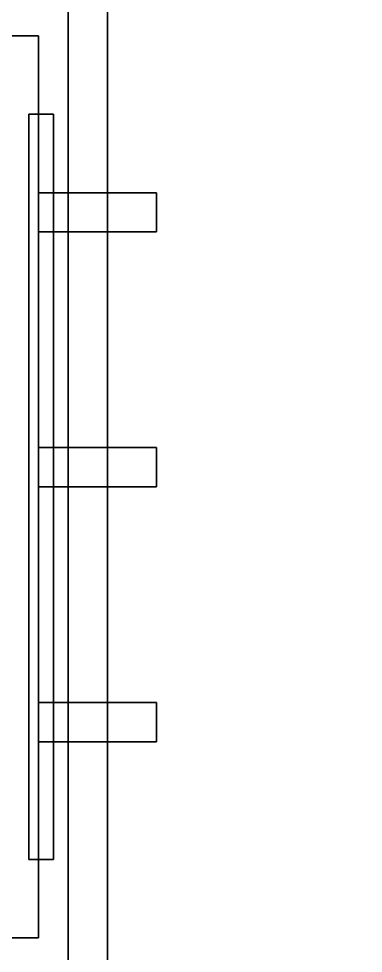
# Model space of a CAD drawing. Header units: millimetres. Extents: x -8000 to 18500, y -500 to 32500.
# Drawn here: x 2550 to 2901, y 5584 to 6538 of the extents above; entities that cross this region are included whole.
import ezdxf

# ---------------------------------------------------------------- set-up
doc = ezdxf.new("R2010")
doc.units = ezdxf.units.MM
for name, color, linetype in [('3D-BARISTA-BAR', 7, 'Continuous'), ('3D-FINISH', 7, 'Continuous'), ('3D-ROOF', 7, 'Continuous'), ('3D-SLABS', 7, 'Continuous')]:
    doc.layers.add(name, color=color, linetype=linetype)

msp = doc.modelspace()

# ---------------------------------------------------------------- linework, layer by layer
at = {"layer": '3D-BARISTA-BAR', "color": 7}
for points in [[(1960, 3460, 1460), (1960, 7040, 1460), (2640, 7040, 1460), (2640, 3460, 1460)], [(1960, 3460, 1510), (2640, 3460, 1510), (2640, 7040, 1510), (1960, 7040, 1510)], [(2640, 3460, 1460), (2640, 7040, 1460), (2640, 7040, 1510), (2640, 3460, 1510)], [(2000, 3500, 600), (2000, 7000, 600), (2600, 7000, 600), (2600, 3500, 600)], [(2000, 3500, 1460), (2600, 3500, 1460), (2600, 7000, 1460), (2000, 7000, 1460)], [(2600, 3500, 600), (2600, 7000, 600), (2600, 7000, 1460), (2600, 3500, 1460)], [(2050, 5600, 1510), (2050, 6520, 1510), (2570, 6520, 1510), (2570, 5600, 1510)], [(2050, 6520, 1510), (2050, 6520, 1950), (2570, 6520, 1950), (2570, 6520, 1510)], [(2050, 5600, 1950), (2570, 5600, 1950), (2570, 6520, 1950), (2050, 6520, 1950)], [(2570, 5600, 1510), (2570, 6520, 1510), (2570, 6520, 1950), (2570, 5600, 1950)], [(2560, 5680, 1590), (2560, 6440, 1590), (2585, 6440, 1590), (2585, 5680, 1590)], [(2560, 6440, 1590), (2560, 6440, 1720), (2585, 6440, 1720), (2585, 6440, 1590)], [(2560, 5680, 1590), (2560, 5680, 1720), (2560, 6440, 1720), (2560, 6440, 1590)], [(2560, 5680, 1720), (2585, 5680, 1720), (2585, 6440, 1720), (2560, 6440, 1720)], [(2585, 5680, 1590), (2585, 6440, 1590), (2585, 6440, 1720), (2585, 5680, 1720)], [(2570, 6320, 1660), (2570, 6360, 1660), (2690, 6360, 1660), (2690, 6320, 1660)], [(2570, 6360, 1660), (2570, 6360, 1695), (2690, 6360, 1695), (2690, 6360, 1660)], [(2570, 6320, 1660), (2570, 6320, 1695), (2570, 6360, 1695), (2570, 6360, 1660)], [(2570, 6320, 1695), (2690, 6320, 1695), (2690, 6360, 1695), (2570, 6360, 1695)], [(2690, 6320, 1660), (2690, 6360, 1660), (2690, 6360, 1695), (2690, 6320, 1695)], [(2570, 6320, 1660), (2690, 6320, 1660), (2690, 6320, 1695), (2570, 6320, 1695)], [(2570, 6060, 1660), (2570, 6100, 1660), (2690, 6100, 1660), (2690, 6060, 1660)], [(2570, 6100, 1660), (2570, 6100, 1695), (2690, 6100, 1695), (2690, 6100, 1660)], [(2570, 6060, 1660), (2570, 6060, 1695), (2570, 6100, 1695), (2570, 6100, 1660)], [(2570, 6060, 1695), (2690, 6060, 1695), (2690, 6100, 1695), (2570, 6100, 1695)], [(2690, 6060, 1660), (2690, 6100, 1660), (2690, 6100, 1695), (2690, 6060, 1695)], [(2570, 6060, 1660), (2690, 6060, 1660), (2690, 6060, 1695), (2570, 6060, 1695)], [(2570, 5800, 1660), (2570, 5840, 1660), (2690, 5840, 1660), (2690, 5800, 1660)], [(2570, 5840, 1660), (2570, 5840, 1695), (2690, 5840, 1695), (2690, 5840, 1660)], [(2570, 5800, 1660), (2570, 5800, 1695), (2570, 5840, 1695), (2570, 5840, 1660)], [(2570, 5800, 1695), (2690, 5800, 1695), (2690, 5840, 1695), (2570, 5840, 1695)], [(2690, 5800, 1660), (2690, 5840, 1660), (2690, 5840, 1695), (2690, 5800, 1695)], [(2570, 5800, 1660), (2690, 5800, 1660), (2690, 5800, 1695), (2570, 5800, 1695)], [(2560, 5680, 1590), (2585, 5680, 1590), (2585, 5680, 1720), (2560, 5680, 1720)], [(2050, 5600, 1510), (2570, 5600, 1510), (2570, 5600, 1950), (2050, 5600, 1950)]]:
    msp.add_3dface(points, dxfattribs=at)
at = {"layer": '3D-FINISH', "color": 7}
for points in [[(200, 200, 590), (200, 9800, 590), (9800, 9800, 590), (9800, 200, 590)], [(200, 200, 600), (9800, 200, 600), (9800, 9800, 600), (200, 9800, 600)], [(200, 200, 3990), (200, 9800, 3990), (9800, 9800, 3990), (9800, 200, 3990)], [(200, 200, 4000), (9800, 200, 4000), (9800, 9800, 4000), (200, 9800, 4000)]]:
    msp.add_3dface(points, dxfattribs=at)
at = {"layer": '3D-ROOF', "color": 7}
for points in [[(0, 0, 7000), (0, 10000, 7000), (10000, 10000, 7000), (10000, 0, 7000)], [(0, 0, 7200), (10000, 0, 7200), (10000, 10000, 7200), (0, 10000, 7200)]]:
    msp.add_3dface(points, dxfattribs=at)
at = {"layer": '3D-SLABS', "color": 7}
for points in [[(0, 0), (0, 10000), (10000, 10000), (10000, 0)], [(0, 0, 600), (10000, 0, 600), (10000, 10000, 600), (0, 10000, 600)]]:
    msp.add_3dface(points, dxfattribs=at)

doc.saveas('drawing.dxf')
